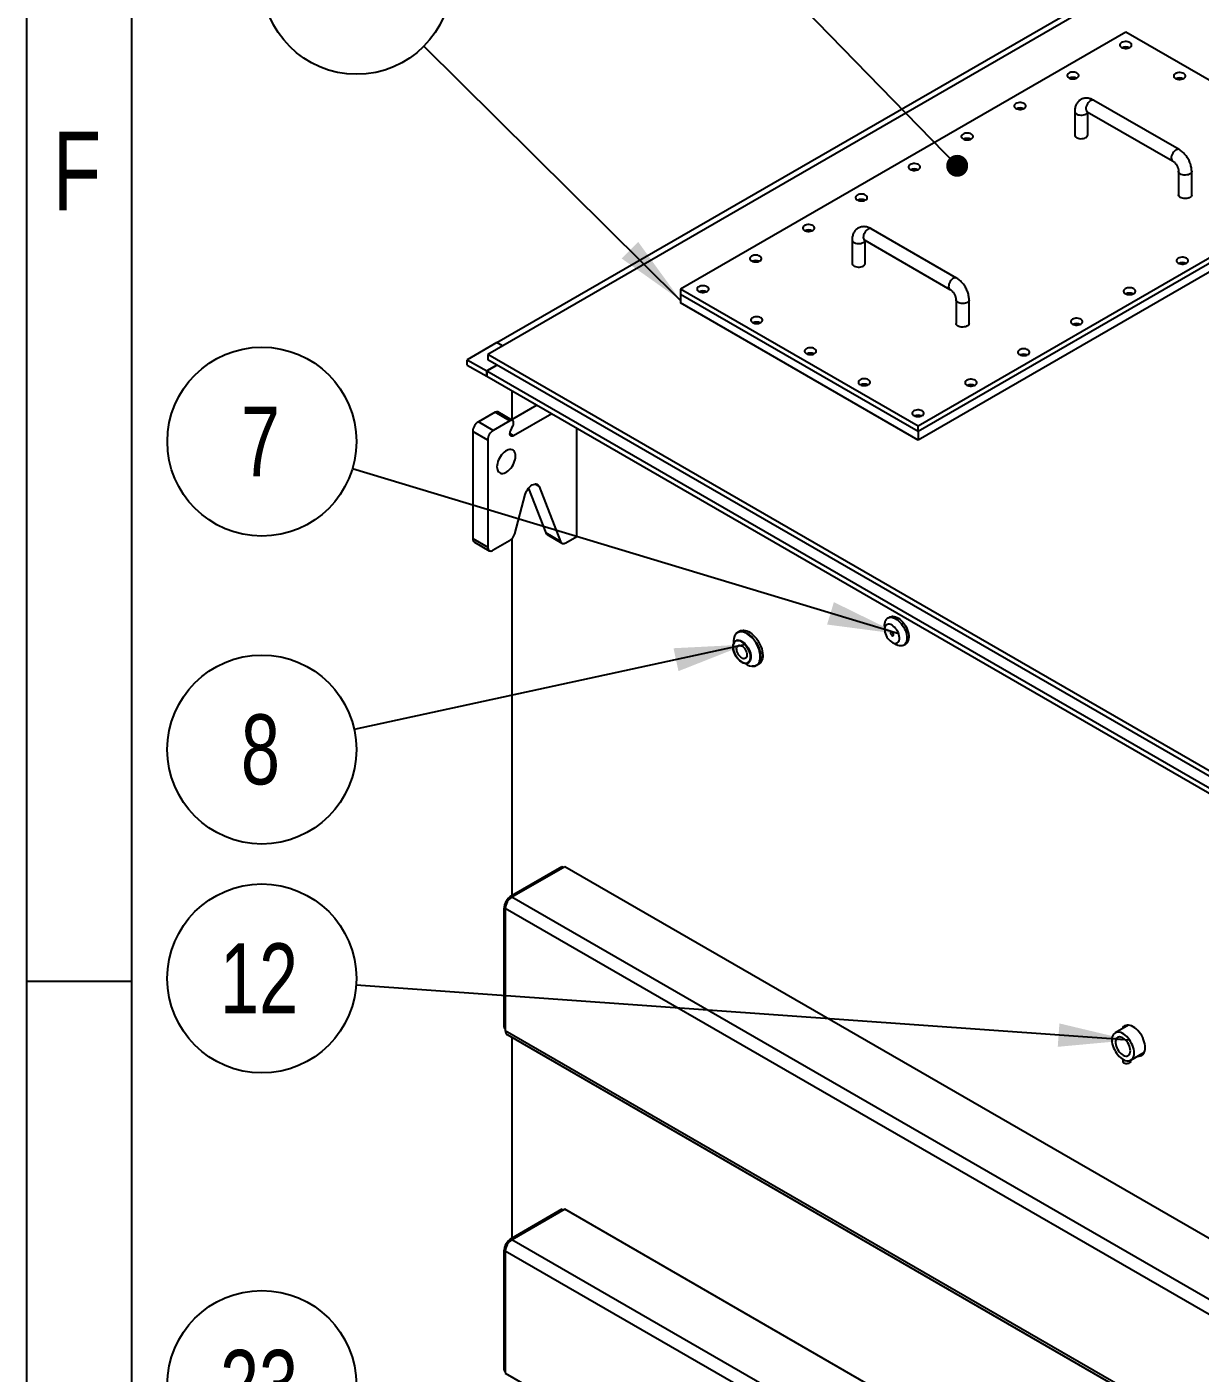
# Model space of a CAD drawing. Header units: inches. Extents: x 0 to 430, y 0 to 304.
# Drawn here: x 0 to 36.34, y 241.21 to 282.92 of the extents above; entities that cross this region are included whole.
import ezdxf

# ---------------------------------------------------------------- set-up
doc = ezdxf.new("R2010")
doc.units = ezdxf.units.IN
doc.header["$LTSCALE"] = 26
doc.header["$MEASUREMENT"] = 0
doc.layers.add('FORMAT', color=7, linetype='Continuous')
doc.styles.add('SLDTEXTSTYLE0', font='TXT', dxfattribs={"width": 0.75})
doc.dimstyles.new('SLDDIMSTYLE5', dxfattribs={"dimtxt": 0.18, "dimasz": 2.208984, "dimexe": 0, "dimexo": 0.0625, "dimgap": 0, "dimtad": 0, "dimtih": 1, "dimtoh": 1, "dimdec": 0, "dimrnd": 1e-09, "dimzin": 0, "dimdsep": 46, "dimtxsty": 'Standard', "dimsah": 1, "dimcen": 0.09, "dimadec": 0, "dimazin": 0, "dimtfac": 2.208984, "dimtdec": 0, "dimtofl": 0, "dimtmove": 0, "dimatfit": 3, "dimfxl": 0, "dimfrac": 2, "dimtolj": 1, "dimtzin": 0, "dimarcsym": 0})
doc.dimstyles.new('SLDDIMSTYLE6', dxfattribs={"dimtxt": 0.18, "dimasz": 0.679688, "dimexe": 0, "dimexo": 0.0625, "dimgap": 0, "dimtad": 0, "dimtih": 1, "dimtoh": 1, "dimdec": 0, "dimrnd": 1e-09, "dimzin": 0, "dimdsep": 46, "dimtxsty": 'Standard', "dimblk1": 'DOT', "dimblk2": 'DOT', "dimsah": 1, "dimcen": 0.09, "dimadec": 0, "dimazin": 0, "dimtfac": 0.679688, "dimtdec": 0, "dimtofl": 0, "dimtmove": 0, "dimatfit": 3, "dimldrblk": 'DOT', "dimfxl": 0, "dimfrac": 2, "dimtolj": 1, "dimtzin": 0, "dimarcsym": 0})

# ---------------------------------------------------------------- blocks, each defined once
blk = doc.blocks.new('Drawing View43')
at = {"color": 7, "linetype": 'Continuous', "lineweight": 25}
for p, q in [((-19.747, 61.433), (-42.268, 48.432)), ((-41.981, 48.796), (-20.781, 61.035)), ((-22.505, 58.415), (-36.293, 50.455)), ((-15.151, 54.169), (-22.505, 58.415)), ((-24.087, 55.961), (-24.087, 55.231)), ((-23.698, 55.951), (-21.055, 54.425)), ((-23.68, 55.231), (-23.68, 55.94)), ((-20.852, 54.777), (-23.495, 56.302)), ((-15.151, 54.169), (-28.939, 46.209)), ((-15.151, 54.004), (-28.939, 46.044)), ((-15.151, 54.004), (-28.939, 46.044)), ((-20.869, 54.103), (-20.869, 53.373)), ((-20.463, 53.373), (-20.463, 54.103)), ((-15.151, 53.738), (-28.939, 45.778)), ((-27.746, 50.797), (-30.389, 52.322)), ((-30.981, 51.981), (-30.981, 51.251)), ((-30.592, 51.971), (-27.949, 50.445)), ((-30.575, 51.251), (-30.575, 51.96)), ((-28.939, 46.209), (-36.293, 50.455)), ((-36.293, 50.455), (-36.293, 50.289)), ((-28.939, 46.044), (-36.293, 50.289)), ((-28.939, 46.044), (-36.293, 50.289)), ((-36.293, 50.289), (-36.293, 50.024)), ((-27.763, 50.123), (-27.763, 49.393)), ((-27.357, 49.393), (-27.357, 50.123)), ((-28.939, 45.778), (-36.293, 50.024)), ((-41.981, 48.796), (-42.9, 48.266)), ((-3.201, 25.878), (-42.268, 48.432)), ((-42.268, 48.432), (-42.268, 48.266)), ((-41.809, 48.697), (-41.981, 48.796)), ((-41.809, 48.697), (-41.981, 48.796)), ((-42.9, 48.266), (-42.297, 47.917)), ((-42.9, 48.1), (-42.9, 48.266)), ((-42.9, 48.1), (-42.297, 47.752)), ((-42.297, 47.917), (-41.981, 48.1)), ((-41.981, 48.1), (-42.297, 47.917)), ((-3.201, 25.712), (-42.268, 48.266)), ((-42.297, 47.752), (-42.297, 47.917)), ((-42.297, 47.917), (-42.297, 47.752)), ((-42.297, 47.917), (-3.804, 25.696)), ((-42.297, 47.752), (-3.804, 25.53)), ((-41.521, 47.304), (-41.521, 46.408)), ((-40.746, 46.856), (-41.531, 46.403)), ((-42.038, 46.641), (-42.555, 46.342)), ((-42.096, 46.077), (-42.555, 46.342)), ((-41.579, 46.375), (-42.096, 46.077)), ((-41.579, 46.375), (-42.038, 46.641)), ((-41.497, 46.383), (-41.957, 46.649)), ((-40.286, 46.591), (-41.464, 45.911)), ((-42.268, 45.778), (-42.728, 46.044)), ((-42.728, 46.044), (-42.728, 42.726)), ((-41.464, 45.911), (-41.579, 45.977)), ((-41.556, 46.07), (-41.487, 46.216)), ((-39.51, 42.793), (-39.51, 46.143)), ((-28.939, 46.044), (-28.939, 46.209)), ((-28.939, 46.044), (-28.939, 45.778)), ((-42.268, 45.778), (-42.268, 42.461)), ((-41.008, 44.278), (-40.471, 42.899)), ((-40.674, 44.335), (-40.81, 44.414)), ((-40.674, 44.335), (-40.012, 42.634)), ((-41.43, 42.876), (-41.105, 44.086)), ((-42.728, 42.726), (-42.268, 42.461)), ((-42.677, 42.615), (-42.218, 42.349)), ((-41.592, 42.653), (-42.096, 42.362)), ((-41.521, 42.711), (-41.521, 31.663)), ((-40.012, 42.634), (-40.471, 42.899)), ((-40.431, 42.85), (-39.972, 42.585)), ((-39.85, 42.597), (-39.51, 42.793)), ((-29.815, 40.297), (-29.872, 40.263)), ((-34.463, 39.855), (-34.527, 39.819)), ((-29.385, 39.419), (-29.327, 39.452)), ((-33.936, 38.794), (-33.872, 38.831)), ((-39.97, 32.559), (-41.536, 31.655)), ((-39.884, 32.559), (-41.521, 31.614)), ((-39.927, 32.534), (-39.97, 32.559)), ((-4.666, 12.228), (-39.884, 32.559)), ((-41.493, 31.63), (-41.536, 31.655)), ((-6.303, 11.283), (-41.521, 31.614)), ((-41.765, 31.257), (-41.765, 27.641)), ((-41.722, 31.232), (-41.765, 31.257)), ((-6.504, 10.934), (-41.722, 31.265)), ((-41.722, 31.265), (-41.722, 27.484)), ((-41.722, 27.616), (-41.765, 27.641)), ((-22.417, 27.651), (-22.834, 27.41)), ((-41.722, 27.484), (-6.504, 7.153)), ((-41.663, 27.354), (-6.445, 7.022)), ((-41.521, 27.272), (-41.521, 21.048)), ((-22.347, 26.566), (-21.929, 26.807)), ((-22.598, 26.594), (-22.598, 26.523)), ((-22.354, 26.523), (-22.354, 26.562)), ((-39.97, 21.944), (-41.536, 21.04)), ((-39.884, 21.944), (-41.521, 20.999)), ((-39.927, 21.919), (-39.97, 21.944)), ((-4.666, 1.613), (-39.884, 21.944)), ((-41.493, 21.015), (-41.536, 21.04)), ((-6.303, 0.668), (-41.521, 20.999)), ((-41.765, 20.642), (-41.765, 17.026)), ((-41.722, 20.617), (-41.765, 20.642)), ((-6.504, 0.319), (-41.722, 20.65)), ((-41.722, 20.65), (-41.722, 16.869)), ((-41.722, 17.001), (-41.765, 17.026)), ((-41.722, 16.869), (-27.838, 8.854))]:
    blk.add_line(p, q, dxfattribs=at)
at = {"color": 7, "linetype": 'Continuous', "lineweight": 25, "flags": 128}
for points in [[(-22.375, 57.942), (-22.35, 57.961), (-22.332, 57.982), (-22.323, 58.005), (-22.323, 58.029), (-22.332, 58.052), (-22.35, 58.073), (-22.375, 58.091), (-22.407, 58.106), (-22.444, 58.116), (-22.484, 58.122), (-22.525, 58.122), (-22.565, 58.116), (-22.602, 58.106), (-22.634, 58.091), (-22.659, 58.073), (-22.677, 58.052), (-22.686, 58.029), (-22.686, 58.005), (-22.677, 57.982), (-22.659, 57.961), (-22.634, 57.942), (-22.602, 57.927), (-22.565, 57.917), (-22.525, 57.912), (-22.484, 57.912), (-22.444, 57.917), (-22.407, 57.927), (-22.375, 57.942)], [(-24.013, 56.997), (-23.987, 57.015), (-23.969, 57.037), (-23.96, 57.06), (-23.96, 57.083), (-23.969, 57.106), (-23.987, 57.128), (-24.013, 57.146), (-24.045, 57.161), (-24.082, 57.171), (-24.121, 57.176), (-24.162, 57.176), (-24.202, 57.171), (-24.239, 57.161), (-24.271, 57.146), (-24.297, 57.128), (-24.314, 57.106), (-24.324, 57.083), (-24.324, 57.06), (-24.314, 57.037), (-24.297, 57.015), (-24.271, 56.997), (-24.239, 56.982), (-24.202, 56.972), (-24.162, 56.967), (-24.121, 56.967), (-24.082, 56.972), (-24.045, 56.982), (-24.013, 56.997)], [(-20.709, 56.98), (-20.684, 56.999), (-20.666, 57.02), (-20.657, 57.043), (-20.657, 57.067), (-20.666, 57.09), (-20.684, 57.111), (-20.709, 57.13), (-20.741, 57.144), (-20.778, 57.155), (-20.818, 57.16), (-20.859, 57.16), (-20.899, 57.155), (-20.936, 57.144), (-20.968, 57.13), (-20.993, 57.111), (-21.011, 57.09), (-21.02, 57.067), (-21.02, 57.043), (-21.011, 57.02), (-20.993, 56.999), (-20.968, 56.98), (-20.936, 56.966), (-20.899, 56.955), (-20.859, 56.95), (-20.818, 56.95), (-20.778, 56.955), (-20.741, 56.966), (-20.709, 56.98)], [(-23.495, 56.302), (-23.497, 56.304), (-23.522, 56.311), (-23.55, 56.31), (-23.581, 56.3), (-23.612, 56.282), (-23.642, 56.257), (-23.67, 56.226), (-23.695, 56.19), (-23.715, 56.151), (-23.73, 56.111), (-23.738, 56.071), (-23.74, 56.035), (-23.735, 56.002), (-23.723, 55.976), (-23.706, 55.956), (-23.698, 55.951)], [(-25.65, 56.052), (-25.625, 56.07), (-25.607, 56.091), (-25.598, 56.114), (-25.598, 56.138), (-25.607, 56.161), (-25.625, 56.182), (-25.65, 56.201), (-25.682, 56.216), (-25.719, 56.226), (-25.759, 56.231), (-25.8, 56.231), (-25.84, 56.226), (-25.877, 56.216), (-25.909, 56.201), (-25.934, 56.182), (-25.952, 56.161), (-25.961, 56.138), (-25.961, 56.114), (-25.952, 56.091), (-25.934, 56.07), (-25.909, 56.052), (-25.877, 56.037), (-25.84, 56.027), (-25.8, 56.021), (-25.759, 56.021), (-25.719, 56.027), (-25.682, 56.037), (-25.65, 56.052)], [(-24.087, 55.961), (-24.083, 55.938), (-24.07, 55.914), (-24.048, 55.892), (-24.019, 55.873), (-23.983, 55.858), (-23.943, 55.848), (-23.9, 55.844), (-23.856, 55.844), (-23.813, 55.851), (-23.774, 55.862), (-23.74, 55.878)], [(-27.287, 55.106), (-27.262, 55.125), (-27.244, 55.146), (-27.235, 55.169), (-27.235, 55.193), (-27.244, 55.216), (-27.262, 55.237), (-27.287, 55.256), (-27.319, 55.27), (-27.356, 55.281), (-27.396, 55.286), (-27.437, 55.286), (-27.477, 55.281), (-27.514, 55.27), (-27.546, 55.256), (-27.571, 55.237), (-27.589, 55.216), (-27.598, 55.193), (-27.598, 55.169), (-27.589, 55.146), (-27.571, 55.125), (-27.546, 55.106), (-27.514, 55.092), (-27.477, 55.081), (-27.437, 55.076), (-27.396, 55.076), (-27.356, 55.081), (-27.319, 55.092), (-27.287, 55.106)], [(-24.087, 55.231), (-24.083, 55.209), (-24.07, 55.184), (-24.048, 55.162), (-24.019, 55.144), (-23.983, 55.129), (-23.943, 55.119), (-23.9, 55.114), (-23.856, 55.115), (-23.813, 55.121), (-23.774, 55.132), (-23.74, 55.148)], [(-20.851, 54.777), (-20.855, 54.778), (-20.879, 54.786), (-20.907, 54.784), (-20.938, 54.775), (-20.969, 54.757), (-20.999, 54.731), (-21.027, 54.7), (-21.052, 54.664), (-21.072, 54.625), (-21.087, 54.585), (-21.095, 54.546), (-21.097, 54.509), (-21.092, 54.477), (-21.08, 54.45), (-21.063, 54.43), (-21.055, 54.425)], [(-28.925, 54.161), (-28.899, 54.18), (-28.882, 54.201), (-28.872, 54.224), (-28.872, 54.248), (-28.882, 54.271), (-28.899, 54.292), (-28.925, 54.31), (-28.957, 54.325), (-28.994, 54.335), (-29.034, 54.341), (-29.075, 54.341), (-29.114, 54.335), (-29.151, 54.325), (-29.183, 54.31), (-29.209, 54.292), (-29.227, 54.271), (-29.236, 54.248), (-29.236, 54.224), (-29.227, 54.201), (-29.209, 54.18), (-29.183, 54.161), (-29.151, 54.146), (-29.114, 54.136), (-29.075, 54.131), (-29.034, 54.131), (-28.994, 54.136), (-28.957, 54.146), (-28.925, 54.161)], [(-20.463, 54.104), (-20.463, 54.1), (-20.469, 54.075), (-20.484, 54.051), (-20.508, 54.03), (-20.539, 54.012), (-20.576, 53.998), (-20.617, 53.989), (-20.661, 53.986), (-20.704, 53.988), (-20.746, 53.996), (-20.785, 54.008), (-20.817, 54.025), (-20.843, 54.046), (-20.86, 54.069), (-20.868, 54.094), (-20.869, 54.103)], [(-30.562, 53.216), (-30.537, 53.234), (-30.519, 53.256), (-30.51, 53.279), (-30.51, 53.302), (-30.519, 53.325), (-30.537, 53.347), (-30.562, 53.365), (-30.594, 53.38), (-30.631, 53.39), (-30.671, 53.395), (-30.712, 53.395), (-30.752, 53.39), (-30.789, 53.38), (-30.821, 53.365), (-30.846, 53.347), (-30.864, 53.325), (-30.873, 53.302), (-30.873, 53.279), (-30.864, 53.256), (-30.846, 53.234), (-30.821, 53.216), (-30.789, 53.201), (-30.752, 53.191), (-30.712, 53.186), (-30.671, 53.186), (-30.631, 53.191), (-30.594, 53.201), (-30.562, 53.216)], [(-20.463, 53.373), (-20.463, 53.37), (-20.469, 53.345), (-20.484, 53.321), (-20.508, 53.3), (-20.539, 53.282), (-20.576, 53.268), (-20.617, 53.26), (-20.661, 53.256), (-20.704, 53.258), (-20.746, 53.266), (-20.785, 53.278), (-20.817, 53.295), (-20.843, 53.316), (-20.86, 53.339), (-20.868, 53.364), (-20.869, 53.373)], [(-32.2, 52.271), (-32.174, 52.289), (-32.156, 52.31), (-32.147, 52.333), (-32.147, 52.357), (-32.156, 52.38), (-32.174, 52.401), (-32.2, 52.42), (-32.232, 52.435), (-32.269, 52.445), (-32.308, 52.45), (-32.349, 52.45), (-32.389, 52.445), (-32.426, 52.435), (-32.458, 52.42), (-32.484, 52.401), (-32.501, 52.38), (-32.511, 52.357), (-32.511, 52.333), (-32.501, 52.31), (-32.484, 52.289), (-32.458, 52.271), (-32.426, 52.256), (-32.389, 52.246), (-32.349, 52.24), (-32.308, 52.24), (-32.269, 52.246), (-32.232, 52.256), (-32.2, 52.271)], [(-30.389, 52.322), (-30.392, 52.324), (-30.416, 52.331), (-30.445, 52.33), (-30.475, 52.32), (-30.506, 52.302), (-30.536, 52.277), (-30.564, 52.246), (-30.589, 52.21), (-30.609, 52.171), (-30.624, 52.131), (-30.632, 52.091), (-30.634, 52.055), (-30.629, 52.022), (-30.617, 51.996), (-30.6, 51.976), (-30.592, 51.971)], [(-30.981, 51.981), (-30.977, 51.958), (-30.964, 51.934), (-30.943, 51.912), (-30.913, 51.893), (-30.878, 51.879), (-30.837, 51.868), (-30.794, 51.864), (-30.75, 51.864), (-30.708, 51.871), (-30.668, 51.882), (-30.634, 51.898)], [(-33.837, 51.325), (-33.811, 51.344), (-33.794, 51.365), (-33.785, 51.388), (-33.785, 51.412), (-33.794, 51.435), (-33.811, 51.456), (-33.837, 51.475), (-33.869, 51.489), (-33.906, 51.5), (-33.946, 51.505), (-33.987, 51.505), (-34.027, 51.5), (-34.064, 51.489), (-34.096, 51.475), (-34.121, 51.456), (-34.139, 51.435), (-34.148, 51.412), (-34.148, 51.388), (-34.139, 51.365), (-34.121, 51.344), (-34.096, 51.325), (-34.064, 51.311), (-34.027, 51.3), (-33.987, 51.295), (-33.946, 51.295), (-33.906, 51.3), (-33.869, 51.311), (-33.837, 51.325)], [(-20.623, 51.259), (-20.597, 51.278), (-20.58, 51.299), (-20.571, 51.322), (-20.571, 51.346), (-20.58, 51.369), (-20.597, 51.39), (-20.623, 51.408), (-20.655, 51.423), (-20.692, 51.433), (-20.732, 51.439), (-20.773, 51.439), (-20.813, 51.433), (-20.849, 51.423), (-20.881, 51.408), (-20.907, 51.39), (-20.925, 51.369), (-20.934, 51.346), (-20.934, 51.322), (-20.925, 51.299), (-20.907, 51.278), (-20.881, 51.259), (-20.849, 51.244), (-20.813, 51.234), (-20.773, 51.229), (-20.732, 51.229), (-20.692, 51.234), (-20.655, 51.244), (-20.623, 51.259)], [(-30.981, 51.251), (-30.977, 51.229), (-30.964, 51.204), (-30.943, 51.182), (-30.913, 51.164), (-30.878, 51.149), (-30.837, 51.139), (-30.794, 51.134), (-30.75, 51.135), (-30.708, 51.141), (-30.668, 51.152), (-30.634, 51.168)], [(-35.474, 50.38), (-35.449, 50.399), (-35.431, 50.42), (-35.422, 50.443), (-35.422, 50.467), (-35.431, 50.49), (-35.449, 50.511), (-35.474, 50.529), (-35.506, 50.544), (-35.543, 50.554), (-35.583, 50.56), (-35.624, 50.56), (-35.664, 50.554), (-35.701, 50.544), (-35.733, 50.529), (-35.758, 50.511), (-35.776, 50.49), (-35.785, 50.467), (-35.785, 50.443), (-35.776, 50.42), (-35.758, 50.399), (-35.733, 50.38), (-35.701, 50.365), (-35.664, 50.355), (-35.624, 50.35), (-35.583, 50.35), (-35.543, 50.355), (-35.506, 50.365), (-35.474, 50.38)], [(-27.746, 50.797), (-27.749, 50.798), (-27.774, 50.806), (-27.802, 50.804), (-27.832, 50.795), (-27.863, 50.777), (-27.893, 50.752), (-27.922, 50.72), (-27.946, 50.684), (-27.966, 50.645), (-27.981, 50.605), (-27.989, 50.566), (-27.991, 50.529), (-27.986, 50.497), (-27.974, 50.47), (-27.957, 50.45), (-27.95, 50.445)], [(-22.26, 50.314), (-22.235, 50.332), (-22.217, 50.354), (-22.208, 50.377), (-22.208, 50.4), (-22.217, 50.423), (-22.235, 50.445), (-22.26, 50.463), (-22.292, 50.478), (-22.329, 50.488), (-22.369, 50.493), (-22.41, 50.493), (-22.45, 50.488), (-22.487, 50.478), (-22.519, 50.463), (-22.544, 50.445), (-22.562, 50.423), (-22.571, 50.4), (-22.571, 50.377), (-22.562, 50.354), (-22.544, 50.332), (-22.519, 50.314), (-22.487, 50.299), (-22.45, 50.289), (-22.41, 50.284), (-22.369, 50.284), (-22.329, 50.289), (-22.292, 50.299), (-22.26, 50.314)], [(-27.357, 50.124), (-27.357, 50.12), (-27.363, 50.095), (-27.378, 50.071), (-27.402, 50.05), (-27.433, 50.032), (-27.47, 50.018), (-27.511, 50.009), (-27.555, 50.006), (-27.599, 50.008), (-27.641, 50.016), (-27.679, 50.028), (-27.712, 50.045), (-27.737, 50.066), (-27.755, 50.089), (-27.763, 50.114), (-27.763, 50.123)], [(-33.808, 49.418), (-33.783, 49.437), (-33.765, 49.458), (-33.756, 49.481), (-33.756, 49.505), (-33.765, 49.528), (-33.783, 49.549), (-33.808, 49.568), (-33.84, 49.582), (-33.877, 49.593), (-33.917, 49.598), (-33.958, 49.598), (-33.998, 49.593), (-34.035, 49.582), (-34.067, 49.568), (-34.092, 49.549), (-34.11, 49.528), (-34.119, 49.505), (-34.119, 49.481), (-34.11, 49.458), (-34.092, 49.437), (-34.067, 49.418), (-34.035, 49.404), (-33.998, 49.393), (-33.958, 49.388), (-33.917, 49.388), (-33.877, 49.393), (-33.84, 49.404), (-33.808, 49.418)], [(-27.357, 49.393), (-27.357, 49.39), (-27.363, 49.365), (-27.378, 49.341), (-27.402, 49.32), (-27.433, 49.302), (-27.47, 49.288), (-27.511, 49.28), (-27.555, 49.276), (-27.599, 49.278), (-27.641, 49.286), (-27.679, 49.298), (-27.712, 49.315), (-27.737, 49.336), (-27.755, 49.359), (-27.763, 49.384), (-27.763, 49.393)], [(-23.898, 49.369), (-23.872, 49.387), (-23.854, 49.408), (-23.845, 49.431), (-23.845, 49.455), (-23.854, 49.478), (-23.872, 49.499), (-23.898, 49.518), (-23.93, 49.533), (-23.967, 49.543), (-24.007, 49.548), (-24.047, 49.548), (-24.087, 49.543), (-24.124, 49.533), (-24.156, 49.518), (-24.182, 49.499), (-24.2, 49.478), (-24.209, 49.455), (-24.209, 49.431), (-24.2, 49.408), (-24.182, 49.387), (-24.156, 49.369), (-24.124, 49.354), (-24.087, 49.344), (-24.047, 49.338), (-24.007, 49.338), (-23.967, 49.344), (-23.93, 49.354), (-23.898, 49.369)], [(-32.142, 48.457), (-32.117, 48.475), (-32.099, 48.496), (-32.09, 48.519), (-32.09, 48.543), (-32.099, 48.566), (-32.117, 48.587), (-32.142, 48.606), (-32.174, 48.62), (-32.211, 48.631), (-32.251, 48.636), (-32.292, 48.636), (-32.332, 48.631), (-32.369, 48.62), (-32.401, 48.606), (-32.426, 48.587), (-32.444, 48.566), (-32.453, 48.543), (-32.453, 48.519), (-32.444, 48.496), (-32.426, 48.475), (-32.401, 48.457), (-32.369, 48.442), (-32.332, 48.432), (-32.292, 48.426), (-32.251, 48.426), (-32.211, 48.432), (-32.174, 48.442), (-32.142, 48.457)], [(-25.535, 48.423), (-25.51, 48.442), (-25.492, 48.463), (-25.483, 48.486), (-25.483, 48.51), (-25.492, 48.533), (-25.51, 48.554), (-25.535, 48.573), (-25.567, 48.587), (-25.604, 48.598), (-25.644, 48.603), (-25.685, 48.603), (-25.725, 48.598), (-25.762, 48.587), (-25.794, 48.573), (-25.819, 48.554), (-25.837, 48.533), (-25.846, 48.51), (-25.846, 48.486), (-25.837, 48.463), (-25.819, 48.442), (-25.794, 48.423), (-25.762, 48.409), (-25.725, 48.398), (-25.685, 48.393), (-25.644, 48.393), (-25.604, 48.398), (-25.567, 48.409), (-25.535, 48.423)], [(-30.476, 47.495), (-30.451, 47.513), (-30.433, 47.534), (-30.424, 47.557), (-30.424, 47.581), (-30.433, 47.604), (-30.451, 47.625), (-30.476, 47.644), (-30.508, 47.659), (-30.545, 47.669), (-30.585, 47.674), (-30.626, 47.674), (-30.666, 47.669), (-30.703, 47.659), (-30.735, 47.644), (-30.76, 47.625), (-30.778, 47.604), (-30.787, 47.581), (-30.787, 47.557), (-30.778, 47.534), (-30.76, 47.513), (-30.735, 47.495), (-30.703, 47.48), (-30.666, 47.47), (-30.626, 47.464), (-30.585, 47.464), (-30.545, 47.47), (-30.508, 47.48), (-30.476, 47.495)], [(-27.173, 47.478), (-27.147, 47.497), (-27.129, 47.518), (-27.12, 47.541), (-27.12, 47.565), (-27.129, 47.588), (-27.147, 47.609), (-27.173, 47.627), (-27.205, 47.642), (-27.241, 47.652), (-27.281, 47.658), (-27.322, 47.658), (-27.362, 47.652), (-27.399, 47.642), (-27.431, 47.627), (-27.457, 47.609), (-27.474, 47.588), (-27.483, 47.565), (-27.483, 47.541), (-27.474, 47.518), (-27.457, 47.497), (-27.431, 47.478), (-27.399, 47.463), (-27.362, 47.453), (-27.322, 47.448), (-27.281, 47.448), (-27.241, 47.453), (-27.205, 47.463), (-27.173, 47.478)], [(-41.487, 46.216), (-41.473, 46.252), (-41.465, 46.288), (-41.464, 46.321), (-41.47, 46.349), (-41.483, 46.371), (-41.501, 46.385), (-41.524, 46.391), (-41.551, 46.387), (-41.579, 46.375)], [(-28.81, 46.533), (-28.784, 46.551), (-28.767, 46.573), (-28.758, 46.596), (-28.758, 46.619), (-28.767, 46.642), (-28.784, 46.664), (-28.81, 46.682), (-28.842, 46.697), (-28.879, 46.707), (-28.919, 46.712), (-28.96, 46.712), (-29, 46.707), (-29.036, 46.697), (-29.068, 46.682), (-29.094, 46.664), (-29.112, 46.642), (-29.121, 46.619), (-29.121, 46.596), (-29.112, 46.573), (-29.094, 46.551), (-29.068, 46.533), (-29.036, 46.518), (-29, 46.508), (-28.96, 46.503), (-28.919, 46.503), (-28.879, 46.508), (-28.842, 46.518), (-28.81, 46.533)], [(-41.464, 45.911), (-41.492, 45.899), (-41.518, 45.895), (-41.541, 45.901), (-41.56, 45.915), (-41.572, 45.937), (-41.578, 45.965), (-41.577, 45.998), (-41.57, 46.034), (-41.556, 46.07)], [(-41.406, 45.281), (-41.41, 45.328), (-41.419, 45.371), (-41.435, 45.408), (-41.456, 45.439), (-41.483, 45.462), (-41.515, 45.477), (-41.55, 45.485), (-41.589, 45.484), (-41.63, 45.475), (-41.672, 45.458), (-41.715, 45.433), (-41.758, 45.401), (-41.799, 45.363), (-41.837, 45.319), (-41.873, 45.271), (-41.904, 45.219), (-41.931, 45.165), (-41.952, 45.109), (-41.968, 45.054), (-41.978, 45), (-41.981, 44.949), (-41.978, 44.901), (-41.968, 44.859), (-41.952, 44.821), (-41.931, 44.791), (-41.904, 44.768), (-41.873, 44.752), (-41.837, 44.745), (-41.799, 44.745), (-41.758, 44.754), (-41.715, 44.772), (-41.672, 44.796), (-41.63, 44.828), (-41.589, 44.867), (-41.55, 44.91), (-41.515, 44.959), (-41.483, 45.011), (-41.456, 45.065), (-41.435, 45.12), (-41.419, 45.175), (-41.41, 45.229), (-41.406, 45.281)], [(-41.105, 44.086), (-41.088, 44.138), (-41.065, 44.189), (-41.037, 44.238), (-41.004, 44.283), (-40.968, 44.324), (-40.929, 44.358), (-40.889, 44.385), (-40.849, 44.404), (-40.811, 44.414), (-40.775, 44.416), (-40.742, 44.408), (-40.714, 44.392), (-40.691, 44.367), (-40.674, 44.335)], [(-40.012, 42.634), (-40.001, 42.612), (-39.986, 42.595), (-39.969, 42.583), (-39.948, 42.576), (-39.926, 42.573), (-39.901, 42.576), (-39.876, 42.584), (-39.85, 42.597)], [(-42.268, 42.461), (-42.265, 42.424), (-42.255, 42.392), (-42.239, 42.367), (-42.218, 42.349), (-42.192, 42.34), (-42.162, 42.339), (-42.129, 42.346), (-42.096, 42.362)], [(-29.967, 39.964), (-29.971, 39.99), (-29.973, 40.046), (-29.969, 40.097), (-29.959, 40.145), (-29.943, 40.186), (-29.921, 40.221), (-29.893, 40.249), (-29.86, 40.27), (-29.824, 40.282), (-29.783, 40.286), (-29.74, 40.282), (-29.694, 40.27), (-29.647, 40.249), (-29.6, 40.222)], [(-29.762, 39.521), (-29.723, 39.499), (-29.685, 39.484), (-29.648, 39.478), (-29.614, 39.481), (-29.584, 39.492), (-29.558, 39.511), (-29.538, 39.537), (-29.524, 39.571), (-29.515, 39.61), (-29.514, 39.654), (-29.519, 39.702), (-29.531, 39.752), (-29.548, 39.802), (-29.571, 39.851), (-29.6, 39.899), (-29.632, 39.943), (-29.668, 39.981), (-29.705, 40.014), (-29.744, 40.041), (-29.783, 40.059), (-29.821, 40.069), (-29.856, 40.071), (-29.888, 40.064), (-29.916, 40.049), (-29.94, 40.026), (-29.957, 39.996), (-29.968, 39.96), (-29.973, 39.918), (-29.971, 39.872), (-29.963, 39.823), (-29.948, 39.773), (-29.928, 39.723), (-29.902, 39.674), (-29.872, 39.628), (-29.838, 39.587), (-29.801, 39.551), (-29.762, 39.521)], [(-29.815, 40.297), (-29.803, 40.303), (-29.766, 40.315), (-29.726, 40.319), (-29.682, 40.315), (-29.637, 40.303), (-29.59, 40.283), (-29.543, 40.255)], [(-29.6, 40.222), (-29.554, 40.187), (-29.509, 40.145), (-29.466, 40.098), (-29.426, 40.046), (-29.39, 39.991), (-29.358, 39.932), (-29.332, 39.872), (-29.311, 39.811), (-29.295, 39.751), (-29.287, 39.692), (-29.284, 39.637), (-29.288, 39.585), (-29.298, 39.538), (-29.314, 39.496), (-29.337, 39.461), (-29.364, 39.433), (-29.397, 39.413), (-29.434, 39.4), (-29.474, 39.396), (-29.518, 39.4), (-29.563, 39.413), (-29.61, 39.433), (-29.657, 39.461), (-29.692, 39.486)], [(-29.543, 40.255), (-29.496, 40.22), (-29.451, 40.178), (-29.408, 40.131), (-29.369, 40.079), (-29.332, 40.024), (-29.301, 39.965), (-29.274, 39.905), (-29.253, 39.844), (-29.238, 39.784), (-29.229, 39.726), (-29.226, 39.67), (-29.23, 39.618), (-29.241, 39.571), (-29.257, 39.529), (-29.279, 39.494), (-29.307, 39.466), (-29.327, 39.452)], [(-34.62, 39.709), (-34.606, 39.738), (-34.58, 39.774), (-34.549, 39.804), (-34.513, 39.826), (-34.473, 39.84), (-34.429, 39.846), (-34.382, 39.844), (-34.333, 39.834), (-34.29, 39.818)], [(-34.239, 39.78), (-34.291, 39.806), (-34.342, 39.824), (-34.391, 39.834), (-34.438, 39.836), (-34.482, 39.829), (-34.522, 39.814), (-34.558, 39.791), (-34.585, 39.764)], [(-34.463, 39.855), (-34.43, 39.871), (-34.388, 39.881), (-34.342, 39.883), (-34.294, 39.877), (-34.244, 39.862), (-34.193, 39.84), (-34.142, 39.81), (-34.091, 39.774), (-34.041, 39.73), (-33.993, 39.681), (-33.947, 39.627), (-33.905, 39.568), (-33.867, 39.506), (-33.834, 39.442), (-33.805, 39.376), (-33.782, 39.309), (-33.765, 39.243), (-33.754, 39.179), (-33.749, 39.117), (-33.751, 39.058), (-33.759, 39.004), (-33.773, 38.955), (-33.793, 38.912), (-33.819, 38.875), (-33.85, 38.846), (-33.872, 38.831)], [(-34.29, 39.818), (-34.283, 39.815), (-34.231, 39.789)], [(-34.013, 38.771), (-33.996, 38.774), (-33.956, 38.79), (-33.92, 38.813), (-33.889, 38.844), (-33.864, 38.882), (-33.845, 38.927), (-33.832, 38.977), (-33.826, 39.033), (-33.826, 39.093), (-33.832, 39.157), (-33.845, 39.222), (-33.864, 39.289), (-33.889, 39.356), (-33.92, 39.422), (-33.956, 39.487), (-33.996, 39.548), (-34.04, 39.606), (-34.087, 39.658), (-34.136, 39.705), (-34.187, 39.746), (-34.239, 39.78)], [(-34.231, 39.789), (-34.18, 39.756), (-34.129, 39.716), (-34.08, 39.669), (-34.033, 39.618), (-33.99, 39.561), (-33.949, 39.5), (-33.914, 39.437), (-33.883, 39.372), (-33.857, 39.305), (-33.837, 39.239), (-33.823, 39.174), (-33.815, 39.11), (-33.813, 39.05), (-33.813, 39.044)], [(-29.747, 39.724), (-29.729, 39.716), (-29.714, 39.717), (-29.702, 39.727), (-29.697, 39.744), (-29.7, 39.766), (-29.708, 39.789), (-29.722, 39.81), (-29.74, 39.826), (-29.758, 39.834), (-29.773, 39.833), (-29.785, 39.823), (-29.79, 39.806), (-29.788, 39.784), (-29.779, 39.761), (-29.765, 39.74), (-29.747, 39.724)], [(-34.282, 38.855), (-34.288, 38.855), (-34.329, 38.864), (-34.371, 38.881), (-34.413, 38.905), (-34.455, 38.937), (-34.496, 38.975), (-34.534, 39.019), (-34.569, 39.068), (-34.6, 39.12), (-34.626, 39.174), (-34.646, 39.229), (-34.66, 39.283), (-34.668, 39.336), (-34.67, 39.386), (-34.665, 39.432), (-34.654, 39.473), (-34.636, 39.508), (-34.613, 39.536), (-34.585, 39.556), (-34.57, 39.563)], [(-34.397, 39.522), (-34.439, 39.543), (-34.481, 39.555), (-34.52, 39.559), (-34.556, 39.554), (-34.588, 39.541), (-34.616, 39.52), (-34.638, 39.491), (-34.654, 39.455), (-34.664, 39.413), (-34.667, 39.366), (-34.664, 39.316), (-34.658, 39.282)], [(-34.397, 39.025), (-34.43, 39.047), (-34.461, 39.076), (-34.489, 39.111), (-34.514, 39.15), (-34.534, 39.191), (-34.548, 39.233), (-34.556, 39.274), (-34.558, 39.313), (-34.553, 39.347), (-34.542, 39.376), (-34.524, 39.398), (-34.502, 39.412), (-34.475, 39.418), (-34.445, 39.416), (-34.413, 39.405), (-34.381, 39.386), (-34.349, 39.36), (-34.319, 39.328), (-34.292, 39.291), (-34.27, 39.251), (-34.253, 39.209), (-34.241, 39.167), (-34.237, 39.127), (-34.238, 39.091), (-34.246, 39.059), (-34.261, 39.033), (-34.281, 39.015), (-34.305, 39.005), (-34.334, 39.003), (-34.365, 39.01), (-34.397, 39.025)], [(-34.353, 39.493), (-34.355, 39.494), (-34.397, 39.522)], [(-34.392, 39.535), (-34.35, 39.506), (-34.308, 39.471), (-34.269, 39.43), (-34.232, 39.384), (-34.199, 39.334), (-34.171, 39.28), (-34.148, 39.226), (-34.13, 39.171), (-34.119, 39.117), (-34.114, 39.065), (-34.116, 39.017), (-34.124, 38.973), (-34.138, 38.935), (-34.158, 38.904), (-34.184, 38.88), (-34.215, 38.863), (-34.25, 38.855), (-34.276, 38.854)], [(-34.136, 38.979), (-34.131, 39.008), (-34.127, 39.055), (-34.131, 39.105), (-34.14, 39.159), (-34.157, 39.213), (-34.179, 39.268), (-34.206, 39.321), (-34.238, 39.371), (-34.275, 39.417), (-34.314, 39.459), (-34.353, 39.493)], [(-34.418, 38.911), (-34.397, 38.899), (-34.355, 38.878), (-34.314, 38.866), (-34.275, 38.862), (-34.238, 38.867), (-34.206, 38.88), (-34.179, 38.901), (-34.157, 38.93), (-34.14, 38.966), (-34.136, 38.979)], [(-33.813, 39.044), (-33.818, 38.994), (-33.829, 38.942), (-33.846, 38.896), (-33.869, 38.856), (-33.897, 38.822), (-33.931, 38.797), (-33.969, 38.779), (-34.011, 38.768), (-34.056, 38.767), (-34.077, 38.768)], [(-21.901, 26.955), (-21.904, 27.013), (-21.914, 27.074), (-21.93, 27.136), (-21.951, 27.199), (-21.978, 27.262), (-22.011, 27.323), (-22.047, 27.381), (-22.088, 27.436), (-22.132, 27.486), (-22.178, 27.531), (-22.226, 27.57), (-22.275, 27.601), (-22.323, 27.626), (-22.371, 27.642), (-22.418, 27.651), (-22.461, 27.651), (-22.502, 27.643), (-22.539, 27.627), (-22.571, 27.604), (-22.598, 27.572), (-22.62, 27.534), (-22.62, 27.534)], [(-22.457, 27.652), (-22.476, 27.617), (-22.476, 27.617)], [(-22.246, 26.789), (-22.249, 26.845), (-22.259, 26.903), (-22.275, 26.964), (-22.296, 27.025), (-22.323, 27.085), (-22.355, 27.143), (-22.392, 27.198), (-22.432, 27.25), (-22.475, 27.296), (-22.521, 27.337), (-22.567, 27.371), (-22.614, 27.398), (-22.661, 27.418), (-22.706, 27.429), (-22.749, 27.433), (-22.789, 27.428), (-22.826, 27.414), (-22.858, 27.393), (-22.885, 27.365), (-22.907, 27.329), (-22.923, 27.287), (-22.932, 27.239), (-22.935, 27.187), (-22.932, 27.131), (-22.923, 27.072), (-22.907, 27.012), (-22.885, 26.951), (-22.858, 26.891), (-22.826, 26.833), (-22.789, 26.777), (-22.749, 26.726), (-22.706, 26.679), (-22.661, 26.638), (-22.614, 26.604), (-22.567, 26.577), (-22.521, 26.557), (-22.475, 26.546), (-22.432, 26.543), (-22.392, 26.548), (-22.355, 26.561), (-22.323, 26.582), (-22.296, 26.611), (-22.275, 26.647), (-22.259, 26.689), (-22.249, 26.736), (-22.246, 26.789)], [(-22.361, 26.855), (-22.364, 26.902), (-22.374, 26.951), (-22.39, 27.001), (-22.412, 27.051), (-22.439, 27.099), (-22.47, 27.144), (-22.505, 27.184), (-22.542, 27.219), (-22.581, 27.247), (-22.62, 27.268), (-22.658, 27.28), (-22.694, 27.284), (-22.727, 27.28), (-22.757, 27.267), (-22.781, 27.246), (-22.8, 27.218), (-22.813, 27.183), (-22.82, 27.142), (-22.82, 27.097), (-22.813, 27.049), (-22.8, 26.999), (-22.781, 26.949), (-22.757, 26.9), (-22.727, 26.853), (-22.694, 26.81), (-22.658, 26.773), (-22.62, 26.741), (-22.581, 26.717), (-22.542, 26.7), (-22.505, 26.692), (-22.47, 26.692), (-22.439, 26.701), (-22.412, 26.718), (-22.39, 26.742), (-22.374, 26.774), (-22.364, 26.812), (-22.361, 26.855)], [(-22.133, 26.689), (-22.132, 26.689), (-22.088, 26.689), (-22.047, 26.697), (-22.011, 26.713), (-21.978, 26.737), (-21.951, 26.768), (-21.93, 26.806), (-21.914, 26.85), (-21.904, 26.9), (-21.901, 26.955)], [(-21.989, 26.772), (-21.988, 26.772), (-21.949, 26.771)], [(-22.354, 26.523), (-22.356, 26.511), (-22.366, 26.493), (-22.384, 26.477), (-22.409, 26.464), (-22.439, 26.456), (-22.472, 26.453), (-22.505, 26.455), (-22.536, 26.462), (-22.562, 26.474)]]:
    blk.add_lwpolyline(points, dxfattribs=at)
at = {"color": 7, "linetype": 'Continuous', "lineweight": 25}
for centre, radius, start, end in [((-22.505, 57.67), 0.287, 66.8051, 113.1949), ((-24.142, 56.725), 0.287, 66.8051, 113.1949), ((-20.838, 56.708), 0.287, 66.8051, 113.1949), ((-25.779, 55.779), 0.287, 66.8051, 113.1949), ((-23.79, 55.98), 0.114, 296.3444, 340.636), ((-27.417, 54.834), 0.287, 66.8051, 113.1949), ((-23.78, 55.24), 0.1, 293.8101, 354.8697), ((-29.054, 53.889), 0.287, 66.8051, 113.1949), ((-30.691, 52.944), 0.287, 66.8051, 113.1949), ((-32.329, 51.998), 0.287, 66.8051, 113.1949), ((-30.685, 52), 0.114, 296.3444, 340.636), ((-33.966, 51.053), 0.287, 66.8051, 113.1949), ((-30.675, 51.26), 0.1, 293.8101, 354.8697), ((-20.752, 50.987), 0.287, 66.8051, 113.1949), ((-35.604, 50.108), 0.287, 66.8051, 113.1949), ((-22.39, 50.042), 0.287, 66.8051, 113.1949), ((-33.938, 49.146), 0.287, 66.8051, 113.1949), ((-24.027, 49.096), 0.287, 66.8051, 113.1949), ((-32.271, 48.184), 0.287, 66.8051, 113.1949), ((-25.664, 48.151), 0.287, 66.8051, 113.1949), ((-30.605, 47.223), 0.287, 66.8051, 113.1949), ((-27.302, 47.206), 0.287, 66.8051, 113.1949), ((-42.354, 46.027), 0.375, 122.6055, 177.3945), ((-41.991, 46.578), 0.0785, 64.3427, 126.9678), ((-28.939, 46.261), 0.287, 66.8051, 113.1949), ((-41.894, 45.761), 0.375, 122.6055, 177.3945), ((-42.608, 42.713), 0.12, 173.7012, 234.9867), ((-41.799, 42.972), 0.381, 302.89, 345.3977), ((-40.382, 42.93), 0.0941, 199.4518, 238.767), ((-34.267, 39.542), 0.388, 145.1554, 188.8525), ((-34.066, 39.403), 0.604, 191.5944, 234.4577), ((-34.511, 39.361), 0.211, 55.6058, 106.2836), ((-34.048, 39.146), 0.377, 230.4079, 275.2787), ((-41.269, 31.236), 0.497, 122.4764, 177.5236), ((-41.286, 31.246), 0.437, 122.6055, 177.3945), ((-41.585, 27.629), 0.181, 176.1212, 220.6001), ((-41.583, 27.468), 0.14, 173.7012, 234.9867), ((-22.537, 26.529), 0.0607, 185.3828, 245.9373), ((-41.269, 20.621), 0.497, 122.4764, 177.5236), ((-41.286, 20.63), 0.437, 122.6055, 177.3945), ((-41.585, 17.014), 0.181, 176.1212, 220.6001)]:
    blk.add_arc(centre, radius, start, end, dxfattribs=at)
for points, knots in [([(-23.495, 56.302), (-23.506, 56.308), (-23.536, 56.325), (-23.585, 56.345), (-23.642, 56.361), (-23.695, 56.369), (-23.748, 56.369), (-23.8, 56.362), (-23.851, 56.348), (-23.9, 56.325), (-23.944, 56.295), (-23.982, 56.259), (-24.014, 56.219), (-24.041, 56.173), (-24.062, 56.124), (-24.077, 56.07), (-24.085, 56.015), (-24.086, 55.978), (-24.087, 55.961)], [0, 0, 0, 0, 0.042855, 0.118271, 0.184422, 0.248247, 0.309998, 0.370155, 0.435209, 0.498403, 0.560261, 0.621419, 0.682529, 0.744359, 0.807646, 0.873016, 0.940834, 1, 1, 1, 1]), ([(-23.726, 55.963), (-23.726, 55.963), (-23.727, 55.963), (-23.723, 55.962), (-23.713, 55.959), (-23.702, 55.953), (-23.698, 55.951)], [0, 0, 0, 0, 0.015407, 0.382079, 0.724846, 1, 1, 1, 1]), ([(-20.463, 54.103), (-20.463, 54.116), (-20.464, 54.15), (-20.47, 54.206), (-20.484, 54.273), (-20.504, 54.339), (-20.53, 54.403), (-20.561, 54.467), (-20.597, 54.527), (-20.638, 54.585), (-20.682, 54.638), (-20.731, 54.688), (-20.782, 54.731), (-20.823, 54.76), (-20.846, 54.773), (-20.852, 54.777)], [0, 0, 0, 0, 0.048986, 0.133537, 0.218093, 0.302463, 0.38648, 0.47023, 0.553927, 0.637834, 0.722169, 0.807239, 0.893309, 0.974577, 1, 1, 1, 1]), ([(-21.055, 54.425), (-21.051, 54.423), (-21.042, 54.417), (-21.022, 54.403), (-20.998, 54.381), (-20.973, 54.353), (-20.948, 54.321), (-20.926, 54.285), (-20.906, 54.248), (-20.89, 54.21), (-20.879, 54.173), (-20.872, 54.14), (-20.869, 54.117), (-20.869, 54.106), (-20.869, 54.103)], [0, 0, 0, 0, 0.046528, 0.132655, 0.220911, 0.311766, 0.404747, 0.499154, 0.59419, 0.688912, 0.782411, 0.874051, 0.96347, 1, 1, 1, 1]), ([(-30.389, 52.322), (-30.4, 52.328), (-30.43, 52.345), (-30.479, 52.366), (-30.536, 52.381), (-30.59, 52.389), (-30.642, 52.389), (-30.694, 52.382), (-30.746, 52.368), (-30.794, 52.345), (-30.838, 52.315), (-30.876, 52.279), (-30.908, 52.239), (-30.935, 52.193), (-30.956, 52.144), (-30.971, 52.09), (-30.979, 52.035), (-30.98, 51.998), (-30.981, 51.981)], [0, 0, 0, 0, 0.042855, 0.118271, 0.184422, 0.248247, 0.309998, 0.370155, 0.435209, 0.498403, 0.560261, 0.621419, 0.682529, 0.744359, 0.807646, 0.873016, 0.940834, 1, 1, 1, 1]), ([(-30.62, 51.983), (-30.62, 51.983), (-30.621, 51.983), (-30.617, 51.982), (-30.607, 51.979), (-30.597, 51.973), (-30.592, 51.971)], [0, 0, 0, 0, 0.015407, 0.382079, 0.724846, 1, 1, 1, 1]), ([(-27.357, 50.123), (-27.357, 50.136), (-27.358, 50.17), (-27.365, 50.226), (-27.379, 50.293), (-27.399, 50.359), (-27.425, 50.423), (-27.456, 50.487), (-27.491, 50.547), (-27.532, 50.605), (-27.577, 50.658), (-27.625, 50.708), (-27.676, 50.751), (-27.717, 50.78), (-27.74, 50.793), (-27.746, 50.797)], [0, 0, 0, 0, 0.048986, 0.133537, 0.218093, 0.302463, 0.38648, 0.47023, 0.553927, 0.637834, 0.722169, 0.807239, 0.893309, 0.974577, 1, 1, 1, 1]), ([(-27.949, 50.445), (-27.946, 50.443), (-27.936, 50.437), (-27.917, 50.423), (-27.892, 50.401), (-27.867, 50.373), (-27.843, 50.341), (-27.82, 50.305), (-27.8, 50.268), (-27.784, 50.23), (-27.773, 50.193), (-27.766, 50.16), (-27.764, 50.137), (-27.764, 50.126), (-27.763, 50.123)], [0, 0, 0, 0, 0.046528, 0.132655, 0.220911, 0.311766, 0.404747, 0.499154, 0.59419, 0.688912, 0.782411, 0.874051, 0.96347, 1, 1, 1, 1]), ([(-34.638, 39.508), (-34.638, 39.508), (-34.638, 39.509), (-34.64, 39.503), (-34.644, 39.496), (-34.645, 39.493)], [0, 0, 0, 0, 0.2400854, 0.7414161, 1, 1, 1, 1]), ([(-34.276, 38.854), (-34.273, 38.854), (-34.265, 38.854), (-34.259, 38.852), (-34.26, 38.853), (-34.26, 38.853)], [0, 0, 0, 0, 0.2490808, 0.7632134, 1, 1, 1, 1])]:
    blk.add_open_spline(points, degree=3, knots=knots, dxfattribs=at)
blk = doc.blocks.new('_Dot')
at = {"color": 0, "linetype": 'ByBlock', "lineweight": -2}
blk.add_line((-0.5, 0), (-1, 0), dxfattribs=at)
at = {"color": 0, "linetype": 'ByBlock', "const_width": 0.5}
blk.add_lwpolyline([(-0.25, 0, 1), (0.25, 0, 1)], format="xyb", close=True, dxfattribs=at)
blk = doc.blocks.new('SW_NOTE_0_29')
at = {"layer": 'FORMAT', "color": 0}
blk.add_circle((-2.081, 2.06), 2.928, dxfattribs=at)
at = {"layer": 'FORMAT', "color": 0, "insert": (-2.168, 3.146), "char_height": 2.1667, "attachment_point": 2, "style": 'SLDTEXTSTYLE0'}
blk.add_mtext('20', dxfattribs=at)
blk = doc.blocks.new('SW_NOTE_0_39')
at = {"layer": 'FORMAT', "color": 0}
blk.add_circle((-2.627, 1.294), 2.928, dxfattribs=at)
at = {"layer": 'FORMAT', "color": 0, "insert": (-2.714, 2.38), "char_height": 2.1667, "attachment_point": 2, "style": 'SLDTEXTSTYLE0'}
blk.add_mtext('23', dxfattribs=at)
blk = doc.blocks.new('SW_NOTE_0_41')
at = {"layer": 'FORMAT', "color": 0}
blk.add_circle((-2.862, -0.621), 2.928, dxfattribs=at)
at = {"layer": 'FORMAT', "color": 0, "insert": (-2.905, 0.466), "char_height": 2.167, "attachment_point": 2, "style": 'SLDTEXTSTYLE0'}
blk.add_mtext('8', dxfattribs=at)
blk = doc.blocks.new('SW_NOTE_0_42')
at = {"layer": 'FORMAT', "color": 0}
blk.add_circle((-2.803, 0.847), 2.928, dxfattribs=at)
at = {"layer": 'FORMAT', "color": 0, "insert": (-2.847, 1.933), "char_height": 2.167, "attachment_point": 2, "style": 'SLDTEXTSTYLE0'}
blk.add_mtext('7', dxfattribs=at)
blk = doc.blocks.new('SW_NOTE_0_43')
at = {"layer": 'FORMAT', "color": 0}
blk.add_circle((-2.921, 0.208), 2.928, dxfattribs=at)
at = {"layer": 'FORMAT', "color": 0, "insert": (-3.008, 1.294), "char_height": 2.1667, "attachment_point": 2, "style": 'SLDTEXTSTYLE0'}
blk.add_mtext('12', dxfattribs=at)

msp = doc.modelspace()

# ---------------------------------------------------------------- linework, layer by layer
at = {"layer": 'FORMAT', "linetype": 'Continuous', "lineweight": 25}
for p, q in [((0, 0), (0, 304.016)), ((3.25, 3.25), (3.25, 300.766)), ((3.25, 253.346), (0, 253.346))]:
    msp.add_line(p, q, dxfattribs=at)

# ---------------------------------------------------------------- block references
at = {"color": 7, "linetype": 'Continuous', "lineweight": 25}
msp.add_blockref('Drawing View43', (56.54, 224.343), dxfattribs=at)
at = {"layer": 'FORMAT'}
for name, p in [('SW_NOTE_0_29', (12.293, 282.32)), ('SW_NOTE_0_42', (10.08, 269.225)), ('SW_NOTE_0_41', (10.138, 261.153)), ('SW_NOTE_0_43', (10.197, 253.231)), ('SW_NOTE_0_39', (9.903, 239.548))]:
    msp.add_blockref(name, p, dxfattribs=at)

# ---------------------------------------------------------------- texts
at = {"layer": 'FORMAT', "insert": (1.548, 279.673), "char_height": 2.438, "attachment_point": 2, "style": 'SLDTEXTSTYLE0'}
msp.add_mtext('F', dxfattribs=at)

# ---------------------------------------------------------------- leaders
at = {"layer": 'FORMAT'}
for points, dimstyle in [([(28.814, 278.617), (21.428, 286.196)], 'SLDDIMSTYLE6'), ([(20.247, 274.448), (12.293, 282.32)], 'SLDDIMSTYLE5'), ([(27.004, 264.112), (10.08, 269.225)], 'SLDDIMSTYLE5'), ([(22.263, 263.783), (10.138, 261.153)], 'SLDDIMSTYLE5'), ([(34.158, 251.526), (10.197, 253.231)], 'SLDDIMSTYLE5')]:
    msp.add_leader(points, dimstyle=dimstyle, dxfattribs=at)

doc.saveas('drawing.dxf')
